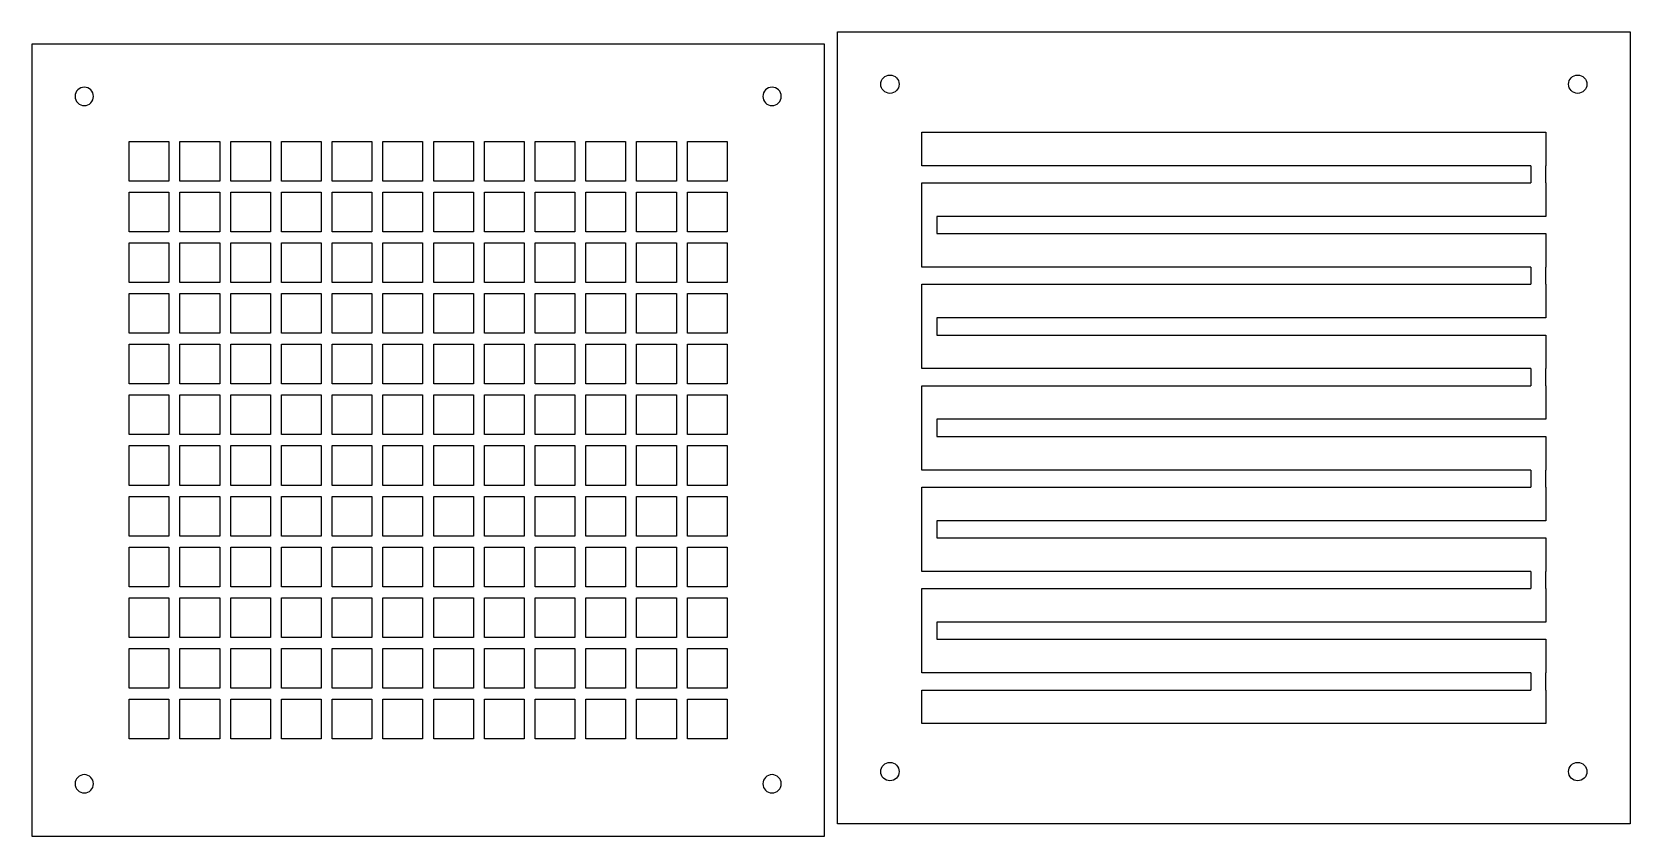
# Model space of a CAD drawing. Header units: millimetres. Extents: x -761 to -238, y -77 to 450.
# Drawn here: x -761 to -238, y 187 to 450 of the extents above; entities that cross this region are included whole.
import ezdxf

# ---------------------------------------------------------------- set-up
doc = ezdxf.new("R2010")
doc.units = ezdxf.units.MM
doc.layers.add('Shape2DView002', color=7, linetype='CONTINUOUS')
doc.layers.add('Shape2DView003', color=7, linetype='CONTINUOUS')

msp = doc.modelspace()

# ---------------------------------------------------------------- linework, layer by layer
at = {"layer": 'Shape2DView002'}
for p, q in [((-497.282, 190.528), (-497.282, 449.728)), ((-497.282, 449.728), (-238.082, 449.728)), ((-238.082, 449.728), (-238.082, 190.528)), ((-469.782, 416.928), (-270.582, 416.928)), ((-469.782, 405.928), (-469.782, 416.928)), ((-270.582, 416.928), (-265.582, 416.928)), ((-265.582, 416.928), (-265.582, 405.928)), ((-270.582, 405.928), (-469.782, 405.928)), ((-270.582, 405.928), (-270.582, 400.328)), ((-265.582, 400.328), (-265.582, 405.928)), ((-469.782, 389.328), (-469.782, 400.328)), ((-469.782, 400.328), (-464.782, 400.328)), ((-464.782, 400.328), (-270.582, 400.328)), ((-265.582, 400.328), (-265.582, 389.328)), ((-469.782, 383.728), (-469.782, 389.328)), ((-464.782, 389.328), (-464.782, 383.728)), ((-270.582, 389.328), (-464.782, 389.328)), ((-265.582, 389.328), (-270.582, 389.328)), ((-469.782, 372.728), (-469.782, 383.728)), ((-464.782, 383.728), (-270.582, 383.728)), ((-270.582, 383.728), (-265.582, 383.728)), ((-265.582, 383.728), (-265.582, 372.728)), ((-464.782, 372.728), (-469.782, 372.728)), ((-270.582, 372.728), (-464.782, 372.728)), ((-270.582, 372.728), (-270.582, 367.128)), ((-265.582, 367.128), (-265.582, 372.728)), ((-469.782, 356.128), (-469.782, 367.128)), ((-469.782, 367.128), (-464.782, 367.128)), ((-464.782, 367.128), (-270.582, 367.128)), ((-265.582, 367.128), (-265.582, 356.128)), ((-469.782, 350.528), (-469.782, 356.128)), ((-464.782, 356.128), (-464.782, 350.528)), ((-270.582, 356.128), (-464.782, 356.128)), ((-265.582, 356.128), (-270.582, 356.128)), ((-469.782, 339.528), (-469.782, 350.528)), ((-464.782, 350.528), (-270.582, 350.528)), ((-270.582, 350.528), (-265.582, 350.528)), ((-265.582, 350.528), (-265.582, 339.528)), ((-464.782, 339.528), (-469.782, 339.528)), ((-270.582, 339.528), (-464.782, 339.528)), ((-270.582, 339.528), (-270.582, 333.928)), ((-265.582, 333.928), (-265.582, 339.528)), ((-469.782, 322.928), (-469.782, 333.928)), ((-469.782, 333.928), (-464.782, 333.928)), ((-464.782, 333.928), (-270.582, 333.928)), ((-265.582, 333.928), (-265.582, 322.928)), ((-469.782, 317.328), (-469.782, 322.928)), ((-464.782, 322.928), (-464.782, 317.328)), ((-270.582, 322.928), (-464.782, 322.928)), ((-265.582, 322.928), (-270.582, 322.928)), ((-469.782, 306.328), (-469.782, 317.328)), ((-464.782, 317.328), (-270.582, 317.328)), ((-270.582, 317.328), (-265.582, 317.328)), ((-265.582, 317.328), (-265.582, 306.328)), ((-464.782, 306.328), (-469.782, 306.328)), ((-270.582, 306.328), (-464.782, 306.328)), ((-270.582, 306.328), (-270.582, 300.728)), ((-265.582, 300.728), (-265.582, 306.328)), ((-469.782, 289.728), (-469.782, 300.728)), ((-469.782, 300.728), (-464.782, 300.728)), ((-464.782, 300.728), (-270.582, 300.728)), ((-265.582, 300.728), (-265.582, 289.728)), ((-469.782, 284.128), (-469.782, 289.728)), ((-464.782, 289.728), (-464.782, 284.128)), ((-270.582, 289.728), (-464.782, 289.728)), ((-265.582, 289.728), (-270.582, 289.728)), ((-469.782, 273.128), (-469.782, 284.128)), ((-464.782, 284.128), (-270.582, 284.128)), ((-270.582, 284.128), (-265.582, 284.128)), ((-265.582, 284.128), (-265.582, 273.128)), ((-464.782, 273.128), (-469.782, 273.128)), ((-270.582, 273.128), (-464.782, 273.128)), ((-270.582, 273.128), (-270.582, 267.528)), ((-265.582, 267.528), (-265.582, 273.128)), ((-469.782, 256.528), (-469.782, 267.528)), ((-469.782, 267.528), (-464.782, 267.528)), ((-464.782, 267.528), (-270.582, 267.528)), ((-265.582, 267.528), (-265.582, 256.528)), ((-469.782, 250.928), (-469.782, 256.528)), ((-464.782, 256.528), (-464.782, 250.928)), ((-270.582, 256.528), (-464.782, 256.528)), ((-265.582, 256.528), (-270.582, 256.528)), ((-469.782, 239.928), (-469.782, 250.928)), ((-464.782, 250.928), (-270.582, 250.928)), ((-270.582, 250.928), (-265.582, 250.928)), ((-265.582, 250.928), (-265.582, 239.928)), ((-464.782, 239.928), (-469.782, 239.928)), ((-270.582, 239.928), (-464.782, 239.928)), ((-270.582, 239.928), (-270.582, 234.328)), ((-265.582, 234.328), (-265.582, 239.928)), ((-469.782, 223.328), (-469.782, 234.328)), ((-469.782, 234.328), (-270.582, 234.328)), ((-265.582, 234.328), (-265.582, 223.328)), ((-270.582, 223.328), (-469.782, 223.328)), ((-265.582, 223.328), (-270.582, 223.328)), ((-238.082, 190.528), (-497.282, 190.528))]:
    msp.add_line(p, q, dxfattribs=at)
for centre in [(-480.182, 432.628), (-255.182, 432.628), (-480.182, 207.628), (-255.182, 207.628)]:
    msp.add_circle(centre, 3, dxfattribs=at)
at = {"layer": 'Shape2DView003'}
for p, q in [((-760.821, 445.719, 0), (-760.821, 186.519, 0)), ((-501.621, 445.719, 0), (-760.821, 445.719, 0)), ((-501.621, 186.519, 0), (-501.621, 445.719, 0)), ((-729.021, 413.919, 0), (-716.021, 413.919, 0)), ((-729.021, 400.919, 0), (-729.021, 413.919, 0)), ((-716.021, 413.919, 0), (-716.021, 400.919, 0)), ((-712.421, 413.919, 0), (-699.421, 413.919, 0)), ((-712.421, 400.919, 0), (-712.421, 413.919, 0)), ((-699.421, 413.919, 0), (-699.421, 400.919, 0)), ((-695.821, 413.919, 0), (-682.821, 413.919, 0)), ((-695.821, 400.919, 0), (-695.821, 413.919, 0)), ((-682.821, 413.919, 0), (-682.821, 400.919, 0)), ((-679.221, 413.919, 0), (-666.221, 413.919, 0)), ((-679.221, 400.919, 0), (-679.221, 413.919, 0)), ((-666.221, 413.919, 0), (-666.221, 400.919, 0)), ((-662.621, 413.919, 0), (-649.621, 413.919, 0)), ((-662.621, 400.919, 0), (-662.621, 413.919, 0)), ((-649.621, 413.919, 0), (-649.621, 400.919, 0)), ((-646.021, 413.919, 0), (-633.021, 413.919, 0)), ((-646.021, 400.919, 0), (-646.021, 413.919, 0)), ((-633.021, 413.919, 0), (-633.021, 400.919, 0)), ((-629.421, 413.919, 0), (-616.421, 413.919, 0)), ((-629.421, 400.919, 0), (-629.421, 413.919, 0)), ((-616.421, 413.919, 0), (-616.421, 400.919, 0)), ((-612.821, 413.919, 0), (-599.821, 413.919, 0)), ((-612.821, 400.919, 0), (-612.821, 413.919, 0)), ((-599.821, 413.919, 0), (-599.821, 400.919, 0)), ((-596.221, 413.919, 0), (-583.221, 413.919, 0)), ((-596.221, 400.919, 0), (-596.221, 413.919, 0)), ((-583.221, 413.919, 0), (-583.221, 400.919, 0)), ((-579.621, 413.919, 0), (-566.621, 413.919, 0)), ((-579.621, 400.919, 0), (-579.621, 413.919, 0)), ((-566.621, 413.919, 0), (-566.621, 400.919, 0)), ((-563.021, 413.919, 0), (-550.021, 413.919, 0)), ((-563.021, 400.919, 0), (-563.021, 413.919, 0)), ((-550.021, 413.919, 0), (-550.021, 400.919, 0)), ((-546.421, 413.919, 0), (-533.421, 413.919, 0)), ((-546.421, 400.919, 0), (-546.421, 413.919, 0)), ((-533.421, 413.919, 0), (-533.421, 400.919, 0)), ((-716.021, 400.919, 0), (-729.021, 400.919, 0)), ((-729.021, 397.319, 0), (-716.021, 397.319, 0)), ((-729.021, 384.319, 0), (-729.021, 397.319, 0)), ((-716.021, 397.319, 0), (-716.021, 384.319, 0)), ((-699.421, 400.919, 0), (-712.421, 400.919, 0)), ((-712.421, 397.319, 0), (-699.421, 397.319, 0)), ((-712.421, 384.319, 0), (-712.421, 397.319, 0)), ((-699.421, 397.319, 0), (-699.421, 384.319, 0)), ((-682.821, 400.919, 0), (-695.821, 400.919, 0)), ((-695.821, 397.319, 0), (-682.821, 397.319, 0)), ((-695.821, 384.319, 0), (-695.821, 397.319, 0)), ((-682.821, 397.319, 0), (-682.821, 384.319, 0)), ((-666.221, 400.919, 0), (-679.221, 400.919, 0)), ((-679.221, 397.319, 0), (-666.221, 397.319, 0)), ((-679.221, 384.319, 0), (-679.221, 397.319, 0)), ((-666.221, 397.319, 0), (-666.221, 384.319, 0)), ((-649.621, 400.919, 0), (-662.621, 400.919, 0)), ((-662.621, 397.319, 0), (-649.621, 397.319, 0)), ((-662.621, 384.319, 0), (-662.621, 397.319, 0)), ((-649.621, 397.319, 0), (-649.621, 384.319, 0)), ((-633.021, 400.919, 0), (-646.021, 400.919, 0)), ((-646.021, 397.319, 0), (-633.021, 397.319, 0)), ((-646.021, 384.319, 0), (-646.021, 397.319, 0)), ((-633.021, 397.319, 0), (-633.021, 384.319, 0)), ((-616.421, 400.919, 0), (-629.421, 400.919, 0)), ((-629.421, 397.319, 0), (-616.421, 397.319, 0)), ((-629.421, 384.319, 0), (-629.421, 397.319, 0)), ((-616.421, 397.319, 0), (-616.421, 384.319, 0)), ((-599.821, 400.919, 0), (-612.821, 400.919, 0)), ((-612.821, 397.319, 0), (-599.821, 397.319, 0)), ((-612.821, 384.319, 0), (-612.821, 397.319, 0)), ((-599.821, 397.319, 0), (-599.821, 384.319, 0)), ((-583.221, 400.919, 0), (-596.221, 400.919, 0)), ((-596.221, 397.319, 0), (-583.221, 397.319, 0)), ((-596.221, 384.319, 0), (-596.221, 397.319, 0)), ((-583.221, 397.319, 0), (-583.221, 384.319, 0)), ((-566.621, 400.919, 0), (-579.621, 400.919, 0)), ((-579.621, 397.319, 0), (-566.621, 397.319, 0)), ((-579.621, 384.319, 0), (-579.621, 397.319, 0)), ((-566.621, 397.319, 0), (-566.621, 384.319, 0)), ((-550.021, 400.919, 0), (-563.021, 400.919, 0)), ((-563.021, 397.319, 0), (-550.021, 397.319, 0)), ((-563.021, 384.319, 0), (-563.021, 397.319, 0)), ((-550.021, 397.319, 0), (-550.021, 384.319, 0)), ((-533.421, 400.919, 0), (-546.421, 400.919, 0)), ((-546.421, 397.319, 0), (-533.421, 397.319, 0)), ((-546.421, 384.319, 0), (-546.421, 397.319, 0)), ((-533.421, 397.319, 0), (-533.421, 384.319, 0)), ((-716.021, 384.319, 0), (-729.021, 384.319, 0)), ((-699.421, 384.319, 0), (-712.421, 384.319, 0)), ((-682.821, 384.319, 0), (-695.821, 384.319, 0)), ((-666.221, 384.319, 0), (-679.221, 384.319, 0)), ((-649.621, 384.319, 0), (-662.621, 384.319, 0)), ((-633.021, 384.319, 0), (-646.021, 384.319, 0)), ((-616.421, 384.319, 0), (-629.421, 384.319, 0)), ((-599.821, 384.319, 0), (-612.821, 384.319, 0)), ((-583.221, 384.319, 0), (-596.221, 384.319, 0)), ((-566.621, 384.319, 0), (-579.621, 384.319, 0)), ((-550.021, 384.319, 0), (-563.021, 384.319, 0)), ((-533.421, 384.319, 0), (-546.421, 384.319, 0)), ((-729.021, 380.719, 0), (-716.021, 380.719, 0)), ((-729.021, 367.719, 0), (-729.021, 380.719, 0)), ((-716.021, 380.719, 0), (-716.021, 367.719, 0)), ((-712.421, 380.719, 0), (-699.421, 380.719, 0)), ((-712.421, 367.719, 0), (-712.421, 380.719, 0)), ((-699.421, 380.719, 0), (-699.421, 367.719, 0)), ((-695.821, 380.719, 0), (-682.821, 380.719, 0)), ((-695.821, 367.719, 0), (-695.821, 380.719, 0)), ((-682.821, 380.719, 0), (-682.821, 367.719, 0)), ((-679.221, 380.719, 0), (-666.221, 380.719, 0)), ((-679.221, 367.719, 0), (-679.221, 380.719, 0)), ((-666.221, 380.719, 0), (-666.221, 367.719, 0)), ((-662.621, 380.719, 0), (-649.621, 380.719, 0)), ((-662.621, 367.719, 0), (-662.621, 380.719, 0)), ((-649.621, 380.719, 0), (-649.621, 367.719, 0)), ((-646.021, 380.719, 0), (-633.021, 380.719, 0)), ((-646.021, 367.719, 0), (-646.021, 380.719, 0)), ((-633.021, 380.719, 0), (-633.021, 367.719, 0)), ((-629.421, 380.719, 0), (-616.421, 380.719, 0)), ((-629.421, 367.719, 0), (-629.421, 380.719, 0)), ((-616.421, 380.719, 0), (-616.421, 367.719, 0)), ((-612.821, 380.719, 0), (-599.821, 380.719, 0)), ((-612.821, 367.719, 0), (-612.821, 380.719, 0)), ((-599.821, 380.719, 0), (-599.821, 367.719, 0)), ((-596.221, 380.719, 0), (-583.221, 380.719, 0)), ((-596.221, 367.719, 0), (-596.221, 380.719, 0)), ((-583.221, 380.719, 0), (-583.221, 367.719, 0)), ((-579.621, 380.719, 0), (-566.621, 380.719, 0)), ((-579.621, 367.719, 0), (-579.621, 380.719, 0)), ((-566.621, 380.719, 0), (-566.621, 367.719, 0)), ((-563.021, 380.719, 0), (-550.021, 380.719, 0)), ((-563.021, 367.719, 0), (-563.021, 380.719, 0)), ((-550.021, 380.719, 0), (-550.021, 367.719, 0)), ((-546.421, 380.719, 0), (-533.421, 380.719, 0)), ((-546.421, 367.719, 0), (-546.421, 380.719, 0)), ((-533.421, 380.719, 0), (-533.421, 367.719, 0)), ((-716.021, 367.719, 0), (-729.021, 367.719, 0)), ((-699.421, 367.719, 0), (-712.421, 367.719, 0)), ((-682.821, 367.719, 0), (-695.821, 367.719, 0)), ((-666.221, 367.719, 0), (-679.221, 367.719, 0)), ((-649.621, 367.719, 0), (-662.621, 367.719, 0)), ((-633.021, 367.719, 0), (-646.021, 367.719, 0)), ((-616.421, 367.719, 0), (-629.421, 367.719, 0)), ((-599.821, 367.719, 0), (-612.821, 367.719, 0)), ((-583.221, 367.719, 0), (-596.221, 367.719, 0)), ((-566.621, 367.719, 0), (-579.621, 367.719, 0)), ((-550.021, 367.719, 0), (-563.021, 367.719, 0)), ((-533.421, 367.719, 0), (-546.421, 367.719, 0)), ((-729.021, 364.119, 0), (-716.021, 364.119, 0)), ((-729.021, 351.119, 0), (-729.021, 364.119, 0)), ((-716.021, 364.119, 0), (-716.021, 351.119, 0)), ((-712.421, 364.119, 0), (-699.421, 364.119, 0)), ((-712.421, 351.119, 0), (-712.421, 364.119, 0)), ((-699.421, 364.119, 0), (-699.421, 351.119, 0)), ((-695.821, 364.119, 0), (-682.821, 364.119, 0)), ((-695.821, 351.119, 0), (-695.821, 364.119, 0)), ((-682.821, 364.119, 0), (-682.821, 351.119, 0)), ((-679.221, 364.119, 0), (-666.221, 364.119, 0)), ((-679.221, 351.119, 0), (-679.221, 364.119, 0)), ((-666.221, 364.119, 0), (-666.221, 351.119, 0)), ((-662.621, 364.119, 0), (-649.621, 364.119, 0)), ((-662.621, 351.119, 0), (-662.621, 364.119, 0)), ((-649.621, 364.119, 0), (-649.621, 351.119, 0)), ((-646.021, 364.119, 0), (-633.021, 364.119, 0)), ((-646.021, 351.119, 0), (-646.021, 364.119, 0)), ((-633.021, 364.119, 0), (-633.021, 351.119, 0)), ((-629.421, 364.119, 0), (-616.421, 364.119, 0)), ((-629.421, 351.119, 0), (-629.421, 364.119, 0)), ((-616.421, 364.119, 0), (-616.421, 351.119, 0)), ((-612.821, 364.119, 0), (-599.821, 364.119, 0)), ((-612.821, 351.119, 0), (-612.821, 364.119, 0)), ((-599.821, 364.119, 0), (-599.821, 351.119, 0)), ((-596.221, 364.119, 0), (-583.221, 364.119, 0)), ((-596.221, 351.119, 0), (-596.221, 364.119, 0)), ((-583.221, 364.119, 0), (-583.221, 351.119, 0)), ((-579.621, 364.119, 0), (-566.621, 364.119, 0)), ((-579.621, 351.119, 0), (-579.621, 364.119, 0)), ((-566.621, 364.119, 0), (-566.621, 351.119, 0)), ((-563.021, 364.119, 0), (-550.021, 364.119, 0)), ((-563.021, 351.119, 0), (-563.021, 364.119, 0)), ((-550.021, 364.119, 0), (-550.021, 351.119, 0)), ((-546.421, 364.119, 0), (-533.421, 364.119, 0)), ((-546.421, 351.119, 0), (-546.421, 364.119, 0)), ((-533.421, 364.119, 0), (-533.421, 351.119, 0)), ((-716.021, 351.119, 0), (-729.021, 351.119, 0)), ((-699.421, 351.119, 0), (-712.421, 351.119, 0)), ((-682.821, 351.119, 0), (-695.821, 351.119, 0)), ((-666.221, 351.119, 0), (-679.221, 351.119, 0)), ((-649.621, 351.119, 0), (-662.621, 351.119, 0)), ((-633.021, 351.119, 0), (-646.021, 351.119, 0)), ((-616.421, 351.119, 0), (-629.421, 351.119, 0)), ((-599.821, 351.119, 0), (-612.821, 351.119, 0)), ((-583.221, 351.119, 0), (-596.221, 351.119, 0)), ((-566.621, 351.119, 0), (-579.621, 351.119, 0)), ((-550.021, 351.119, 0), (-563.021, 351.119, 0)), ((-533.421, 351.119, 0), (-546.421, 351.119, 0)), ((-729.021, 347.519, 0), (-716.021, 347.519, 0)), ((-729.021, 334.519, 0), (-729.021, 347.519, 0)), ((-716.021, 347.519, 0), (-716.021, 334.519, 0)), ((-712.421, 347.519, 0), (-699.421, 347.519, 0)), ((-712.421, 334.519, 0), (-712.421, 347.519, 0)), ((-699.421, 347.519, 0), (-699.421, 334.519, 0)), ((-695.821, 347.519, 0), (-682.821, 347.519, 0)), ((-695.821, 334.519, 0), (-695.821, 347.519, 0)), ((-682.821, 347.519, 0), (-682.821, 334.519, 0)), ((-679.221, 347.519, 0), (-666.221, 347.519, 0)), ((-679.221, 334.519, 0), (-679.221, 347.519, 0)), ((-666.221, 347.519, 0), (-666.221, 334.519, 0)), ((-662.621, 347.519, 0), (-649.621, 347.519, 0)), ((-662.621, 334.519, 0), (-662.621, 347.519, 0)), ((-649.621, 347.519, 0), (-649.621, 334.519, 0)), ((-646.021, 347.519, 0), (-633.021, 347.519, 0)), ((-646.021, 334.519, 0), (-646.021, 347.519, 0)), ((-633.021, 347.519, 0), (-633.021, 334.519, 0)), ((-629.421, 347.519, 0), (-616.421, 347.519, 0)), ((-629.421, 334.519, 0), (-629.421, 347.519, 0)), ((-616.421, 347.519, 0), (-616.421, 334.519, 0)), ((-612.821, 347.519, 0), (-599.821, 347.519, 0)), ((-612.821, 334.519, 0), (-612.821, 347.519, 0)), ((-599.821, 347.519, 0), (-599.821, 334.519, 0)), ((-596.221, 347.519, 0), (-583.221, 347.519, 0)), ((-596.221, 334.519, 0), (-596.221, 347.519, 0)), ((-583.221, 347.519, 0), (-583.221, 334.519, 0)), ((-579.621, 347.519, 0), (-566.621, 347.519, 0)), ((-579.621, 334.519, 0), (-579.621, 347.519, 0)), ((-566.621, 347.519, 0), (-566.621, 334.519, 0)), ((-563.021, 347.519, 0), (-550.021, 347.519, 0)), ((-563.021, 334.519, 0), (-563.021, 347.519, 0)), ((-550.021, 347.519, 0), (-550.021, 334.519, 0)), ((-546.421, 347.519, 0), (-533.421, 347.519, 0)), ((-546.421, 334.519, 0), (-546.421, 347.519, 0)), ((-533.421, 347.519, 0), (-533.421, 334.519, 0)), ((-716.021, 334.519, 0), (-729.021, 334.519, 0)), ((-729.021, 330.919, 0), (-716.021, 330.919, 0)), ((-729.021, 317.919, 0), (-729.021, 330.919, 0)), ((-716.021, 330.919, 0), (-716.021, 317.919, 0)), ((-699.421, 334.519, 0), (-712.421, 334.519, 0)), ((-712.421, 330.919, 0), (-699.421, 330.919, 0)), ((-712.421, 317.919, 0), (-712.421, 330.919, 0)), ((-699.421, 330.919, 0), (-699.421, 317.919, 0)), ((-682.821, 334.519, 0), (-695.821, 334.519, 0)), ((-695.821, 330.919, 0), (-682.821, 330.919, 0)), ((-695.821, 317.919, 0), (-695.821, 330.919, 0)), ((-682.821, 330.919, 0), (-682.821, 317.919, 0)), ((-666.221, 334.519, 0), (-679.221, 334.519, 0)), ((-679.221, 330.919, 0), (-666.221, 330.919, 0)), ((-679.221, 317.919, 0), (-679.221, 330.919, 0)), ((-666.221, 330.919, 0), (-666.221, 317.919, 0)), ((-649.621, 334.519, 0), (-662.621, 334.519, 0)), ((-662.621, 330.919, 0), (-649.621, 330.919, 0)), ((-662.621, 317.919, 0), (-662.621, 330.919, 0)), ((-649.621, 330.919, 0), (-649.621, 317.919, 0)), ((-633.021, 334.519, 0), (-646.021, 334.519, 0)), ((-646.021, 330.919, 0), (-633.021, 330.919, 0)), ((-646.021, 317.919, 0), (-646.021, 330.919, 0)), ((-633.021, 330.919, 0), (-633.021, 317.919, 0)), ((-616.421, 334.519, 0), (-629.421, 334.519, 0)), ((-629.421, 330.919, 0), (-616.421, 330.919, 0)), ((-629.421, 317.919, 0), (-629.421, 330.919, 0)), ((-616.421, 330.919, 0), (-616.421, 317.919, 0)), ((-599.821, 334.519, 0), (-612.821, 334.519, 0)), ((-612.821, 330.919, 0), (-599.821, 330.919, 0)), ((-612.821, 317.919, 0), (-612.821, 330.919, 0)), ((-599.821, 330.919, 0), (-599.821, 317.919, 0)), ((-583.221, 334.519, 0), (-596.221, 334.519, 0)), ((-596.221, 330.919, 0), (-583.221, 330.919, 0)), ((-596.221, 317.919, 0), (-596.221, 330.919, 0)), ((-583.221, 330.919, 0), (-583.221, 317.919, 0)), ((-566.621, 334.519, 0), (-579.621, 334.519, 0)), ((-579.621, 330.919, 0), (-566.621, 330.919, 0)), ((-579.621, 317.919, 0), (-579.621, 330.919, 0)), ((-566.621, 330.919, 0), (-566.621, 317.919, 0)), ((-550.021, 334.519, 0), (-563.021, 334.519, 0)), ((-563.021, 330.919, 0), (-550.021, 330.919, 0)), ((-563.021, 317.919, 0), (-563.021, 330.919, 0)), ((-550.021, 330.919, 0), (-550.021, 317.919, 0)), ((-533.421, 334.519, 0), (-546.421, 334.519, 0)), ((-546.421, 330.919, 0), (-533.421, 330.919, 0)), ((-546.421, 317.919, 0), (-546.421, 330.919, 0)), ((-533.421, 330.919, 0), (-533.421, 317.919, 0)), ((-716.021, 317.919, 0), (-729.021, 317.919, 0)), ((-729.021, 314.319, 0), (-716.021, 314.319, 0)), ((-729.021, 301.319, 0), (-729.021, 314.319, 0)), ((-716.021, 314.319, 0), (-716.021, 301.319, 0)), ((-699.421, 317.919, 0), (-712.421, 317.919, 0)), ((-712.421, 314.319, 0), (-699.421, 314.319, 0)), ((-712.421, 301.319, 0), (-712.421, 314.319, 0)), ((-699.421, 314.319, 0), (-699.421, 301.319, 0)), ((-682.821, 317.919, 0), (-695.821, 317.919, 0)), ((-695.821, 314.319, 0), (-682.821, 314.319, 0)), ((-695.821, 301.319, 0), (-695.821, 314.319, 0)), ((-682.821, 314.319, 0), (-682.821, 301.319, 0)), ((-666.221, 317.919, 0), (-679.221, 317.919, 0)), ((-679.221, 314.319, 0), (-666.221, 314.319, 0)), ((-679.221, 301.319, 0), (-679.221, 314.319, 0)), ((-666.221, 314.319, 0), (-666.221, 301.319, 0)), ((-649.621, 317.919, 0), (-662.621, 317.919, 0)), ((-662.621, 314.319, 0), (-649.621, 314.319, 0)), ((-662.621, 301.319, 0), (-662.621, 314.319, 0)), ((-649.621, 314.319, 0), (-649.621, 301.319, 0)), ((-633.021, 317.919, 0), (-646.021, 317.919, 0)), ((-646.021, 314.319, 0), (-633.021, 314.319, 0)), ((-646.021, 301.319, 0), (-646.021, 314.319, 0)), ((-633.021, 314.319, 0), (-633.021, 301.319, 0)), ((-616.421, 317.919, 0), (-629.421, 317.919, 0)), ((-629.421, 314.319, 0), (-616.421, 314.319, 0)), ((-629.421, 301.319, 0), (-629.421, 314.319, 0)), ((-616.421, 314.319, 0), (-616.421, 301.319, 0)), ((-599.821, 317.919, 0), (-612.821, 317.919, 0)), ((-612.821, 314.319, 0), (-599.821, 314.319, 0)), ((-612.821, 301.319, 0), (-612.821, 314.319, 0)), ((-599.821, 314.319, 0), (-599.821, 301.319, 0)), ((-583.221, 317.919, 0), (-596.221, 317.919, 0)), ((-596.221, 314.319, 0), (-583.221, 314.319, 0)), ((-596.221, 301.319, 0), (-596.221, 314.319, 0)), ((-583.221, 314.319, 0), (-583.221, 301.319, 0)), ((-566.621, 317.919, 0), (-579.621, 317.919, 0)), ((-579.621, 314.319, 0), (-566.621, 314.319, 0)), ((-579.621, 301.319, 0), (-579.621, 314.319, 0)), ((-566.621, 314.319, 0), (-566.621, 301.319, 0)), ((-550.021, 317.919, 0), (-563.021, 317.919, 0)), ((-563.021, 314.319, 0), (-550.021, 314.319, 0)), ((-563.021, 301.319, 0), (-563.021, 314.319, 0)), ((-550.021, 314.319, 0), (-550.021, 301.319, 0)), ((-533.421, 317.919, 0), (-546.421, 317.919, 0)), ((-546.421, 314.319, 0), (-533.421, 314.319, 0)), ((-546.421, 301.319, 0), (-546.421, 314.319, 0)), ((-533.421, 314.319, 0), (-533.421, 301.319, 0)), ((-716.021, 301.319, 0), (-729.021, 301.319, 0)), ((-699.421, 301.319, 0), (-712.421, 301.319, 0)), ((-682.821, 301.319, 0), (-695.821, 301.319, 0)), ((-666.221, 301.319, 0), (-679.221, 301.319, 0)), ((-649.621, 301.319, 0), (-662.621, 301.319, 0)), ((-633.021, 301.319, 0), (-646.021, 301.319, 0)), ((-616.421, 301.319, 0), (-629.421, 301.319, 0)), ((-599.821, 301.319, 0), (-612.821, 301.319, 0)), ((-583.221, 301.319, 0), (-596.221, 301.319, 0)), ((-566.621, 301.319, 0), (-579.621, 301.319, 0)), ((-550.021, 301.319, 0), (-563.021, 301.319, 0)), ((-533.421, 301.319, 0), (-546.421, 301.319, 0)), ((-729.021, 297.719, 0), (-716.021, 297.719, 0)), ((-729.021, 284.719, 0), (-729.021, 297.719, 0)), ((-716.021, 297.719, 0), (-716.021, 284.719, 0)), ((-712.421, 297.719, 0), (-699.421, 297.719, 0)), ((-712.421, 284.719, 0), (-712.421, 297.719, 0)), ((-699.421, 297.719, 0), (-699.421, 284.719, 0)), ((-695.821, 297.719, 0), (-682.821, 297.719, 0)), ((-695.821, 284.719, 0), (-695.821, 297.719, 0)), ((-682.821, 297.719, 0), (-682.821, 284.719, 0)), ((-679.221, 297.719, 0), (-666.221, 297.719, 0)), ((-679.221, 284.719, 0), (-679.221, 297.719, 0)), ((-666.221, 297.719, 0), (-666.221, 284.719, 0)), ((-662.621, 297.719, 0), (-649.621, 297.719, 0)), ((-662.621, 284.719, 0), (-662.621, 297.719, 0)), ((-649.621, 297.719, 0), (-649.621, 284.719, 0)), ((-646.021, 297.719, 0), (-633.021, 297.719, 0)), ((-646.021, 284.719, 0), (-646.021, 297.719, 0)), ((-633.021, 297.719, 0), (-633.021, 284.719, 0)), ((-629.421, 297.719, 0), (-616.421, 297.719, 0)), ((-629.421, 284.719, 0), (-629.421, 297.719, 0)), ((-616.421, 297.719, 0), (-616.421, 284.719, 0)), ((-612.821, 297.719, 0), (-599.821, 297.719, 0)), ((-612.821, 284.719, 0), (-612.821, 297.719, 0)), ((-599.821, 297.719, 0), (-599.821, 284.719, 0)), ((-596.221, 297.719, 0), (-583.221, 297.719, 0)), ((-596.221, 284.719, 0), (-596.221, 297.719, 0)), ((-583.221, 297.719, 0), (-583.221, 284.719, 0)), ((-579.621, 297.719, 0), (-566.621, 297.719, 0)), ((-579.621, 284.719, 0), (-579.621, 297.719, 0)), ((-566.621, 297.719, 0), (-566.621, 284.719, 0)), ((-563.021, 297.719, 0), (-550.021, 297.719, 0)), ((-563.021, 284.719, 0), (-563.021, 297.719, 0)), ((-550.021, 297.719, 0), (-550.021, 284.719, 0)), ((-546.421, 297.719, 0), (-533.421, 297.719, 0)), ((-546.421, 284.719, 0), (-546.421, 297.719, 0)), ((-533.421, 297.719, 0), (-533.421, 284.719, 0)), ((-716.021, 284.719, 0), (-729.021, 284.719, 0)), ((-699.421, 284.719, 0), (-712.421, 284.719, 0)), ((-682.821, 284.719, 0), (-695.821, 284.719, 0)), ((-666.221, 284.719, 0), (-679.221, 284.719, 0)), ((-649.621, 284.719, 0), (-662.621, 284.719, 0)), ((-633.021, 284.719, 0), (-646.021, 284.719, 0)), ((-616.421, 284.719, 0), (-629.421, 284.719, 0)), ((-599.821, 284.719, 0), (-612.821, 284.719, 0)), ((-583.221, 284.719, 0), (-596.221, 284.719, 0)), ((-566.621, 284.719, 0), (-579.621, 284.719, 0)), ((-550.021, 284.719, 0), (-563.021, 284.719, 0)), ((-533.421, 284.719, 0), (-546.421, 284.719, 0)), ((-729.021, 281.119, 0), (-716.021, 281.119, 0)), ((-729.021, 268.119, 0), (-729.021, 281.119, 0)), ((-716.021, 281.119, 0), (-716.021, 268.119, 0)), ((-712.421, 281.119, 0), (-699.421, 281.119, 0)), ((-712.421, 268.119, 0), (-712.421, 281.119, 0)), ((-699.421, 281.119, 0), (-699.421, 268.119, 0)), ((-695.821, 281.119, 0), (-682.821, 281.119, 0)), ((-695.821, 268.119, 0), (-695.821, 281.119, 0)), ((-682.821, 281.119, 0), (-682.821, 268.119, 0)), ((-679.221, 281.119, 0), (-666.221, 281.119, 0)), ((-679.221, 268.119, 0), (-679.221, 281.119, 0)), ((-666.221, 281.119, 0), (-666.221, 268.119, 0)), ((-662.621, 281.119, 0), (-649.621, 281.119, 0)), ((-662.621, 268.119, 0), (-662.621, 281.119, 0)), ((-649.621, 281.119, 0), (-649.621, 268.119, 0)), ((-646.021, 281.119, 0), (-633.021, 281.119, 0)), ((-646.021, 268.119, 0), (-646.021, 281.119, 0)), ((-633.021, 281.119, 0), (-633.021, 268.119, 0)), ((-629.421, 281.119, 0), (-616.421, 281.119, 0)), ((-629.421, 268.119, 0), (-629.421, 281.119, 0)), ((-616.421, 281.119, 0), (-616.421, 268.119, 0)), ((-612.821, 281.119, 0), (-599.821, 281.119, 0)), ((-612.821, 268.119, 0), (-612.821, 281.119, 0)), ((-599.821, 281.119, 0), (-599.821, 268.119, 0)), ((-596.221, 281.119, 0), (-583.221, 281.119, 0)), ((-596.221, 268.119, 0), (-596.221, 281.119, 0)), ((-583.221, 281.119, 0), (-583.221, 268.119, 0)), ((-579.621, 281.119, 0), (-566.621, 281.119, 0)), ((-579.621, 268.119, 0), (-579.621, 281.119, 0)), ((-566.621, 281.119, 0), (-566.621, 268.119, 0)), ((-563.021, 281.119, 0), (-550.021, 281.119, 0)), ((-563.021, 268.119, 0), (-563.021, 281.119, 0)), ((-550.021, 281.119, 0), (-550.021, 268.119, 0)), ((-546.421, 281.119, 0), (-533.421, 281.119, 0)), ((-546.421, 268.119, 0), (-546.421, 281.119, 0)), ((-533.421, 281.119, 0), (-533.421, 268.119, 0)), ((-716.021, 268.119, 0), (-729.021, 268.119, 0)), ((-699.421, 268.119, 0), (-712.421, 268.119, 0)), ((-682.821, 268.119, 0), (-695.821, 268.119, 0)), ((-666.221, 268.119, 0), (-679.221, 268.119, 0)), ((-649.621, 268.119, 0), (-662.621, 268.119, 0)), ((-633.021, 268.119, 0), (-646.021, 268.119, 0)), ((-616.421, 268.119, 0), (-629.421, 268.119, 0)), ((-599.821, 268.119, 0), (-612.821, 268.119, 0)), ((-583.221, 268.119, 0), (-596.221, 268.119, 0)), ((-566.621, 268.119, 0), (-579.621, 268.119, 0)), ((-550.021, 268.119, 0), (-563.021, 268.119, 0)), ((-533.421, 268.119, 0), (-546.421, 268.119, 0)), ((-729.021, 264.519, 0), (-716.021, 264.519, 0)), ((-729.021, 251.519, 0), (-729.021, 264.519, 0)), ((-716.021, 264.519, 0), (-716.021, 251.519, 0)), ((-712.421, 264.519, 0), (-699.421, 264.519, 0)), ((-712.421, 251.519, 0), (-712.421, 264.519, 0)), ((-699.421, 264.519, 0), (-699.421, 251.519, 0)), ((-695.821, 264.519, 0), (-682.821, 264.519, 0)), ((-695.821, 251.519, 0), (-695.821, 264.519, 0)), ((-682.821, 264.519, 0), (-682.821, 251.519, 0)), ((-679.221, 264.519, 0), (-666.221, 264.519, 0)), ((-679.221, 251.519, 0), (-679.221, 264.519, 0)), ((-666.221, 264.519, 0), (-666.221, 251.519, 0)), ((-662.621, 264.519, 0), (-649.621, 264.519, 0)), ((-662.621, 251.519, 0), (-662.621, 264.519, 0)), ((-649.621, 264.519, 0), (-649.621, 251.519, 0)), ((-646.021, 264.519, 0), (-633.021, 264.519, 0)), ((-646.021, 251.519, 0), (-646.021, 264.519, 0)), ((-633.021, 264.519, 0), (-633.021, 251.519, 0)), ((-629.421, 264.519, 0), (-616.421, 264.519, 0)), ((-629.421, 251.519, 0), (-629.421, 264.519, 0)), ((-616.421, 264.519, 0), (-616.421, 251.519, 0)), ((-612.821, 264.519, 0), (-599.821, 264.519, 0)), ((-612.821, 251.519, 0), (-612.821, 264.519, 0)), ((-599.821, 264.519, 0), (-599.821, 251.519, 0)), ((-596.221, 264.519, 0), (-583.221, 264.519, 0)), ((-596.221, 251.519, 0), (-596.221, 264.519, 0)), ((-583.221, 264.519, 0), (-583.221, 251.519, 0)), ((-579.621, 264.519, 0), (-566.621, 264.519, 0)), ((-579.621, 251.519, 0), (-579.621, 264.519, 0)), ((-566.621, 264.519, 0), (-566.621, 251.519, 0)), ((-563.021, 264.519, 0), (-550.021, 264.519, 0)), ((-563.021, 251.519, 0), (-563.021, 264.519, 0)), ((-550.021, 264.519, 0), (-550.021, 251.519, 0)), ((-546.421, 264.519, 0), (-533.421, 264.519, 0)), ((-546.421, 251.519, 0), (-546.421, 264.519, 0)), ((-533.421, 264.519, 0), (-533.421, 251.519, 0)), ((-716.021, 251.519, 0), (-729.021, 251.519, 0)), ((-699.421, 251.519, 0), (-712.421, 251.519, 0)), ((-682.821, 251.519, 0), (-695.821, 251.519, 0)), ((-666.221, 251.519, 0), (-679.221, 251.519, 0)), ((-649.621, 251.519, 0), (-662.621, 251.519, 0)), ((-633.021, 251.519, 0), (-646.021, 251.519, 0)), ((-616.421, 251.519, 0), (-629.421, 251.519, 0)), ((-599.821, 251.519, 0), (-612.821, 251.519, 0)), ((-583.221, 251.519, 0), (-596.221, 251.519, 0)), ((-566.621, 251.519, 0), (-579.621, 251.519, 0)), ((-550.021, 251.519, 0), (-563.021, 251.519, 0)), ((-533.421, 251.519, 0), (-546.421, 251.519, 0)), ((-729.021, 247.919, 0), (-716.021, 247.919, 0)), ((-729.021, 234.919, 0), (-729.021, 247.919, 0)), ((-716.021, 247.919, 0), (-716.021, 234.919, 0)), ((-712.421, 247.919, 0), (-699.421, 247.919, 0)), ((-712.421, 234.919, 0), (-712.421, 247.919, 0)), ((-699.421, 247.919, 0), (-699.421, 234.919, 0)), ((-695.821, 247.919, 0), (-682.821, 247.919, 0)), ((-695.821, 234.919, 0), (-695.821, 247.919, 0)), ((-682.821, 247.919, 0), (-682.821, 234.919, 0)), ((-679.221, 247.919, 0), (-666.221, 247.919, 0)), ((-679.221, 234.919, 0), (-679.221, 247.919, 0)), ((-666.221, 247.919, 0), (-666.221, 234.919, 0)), ((-662.621, 247.919, 0), (-649.621, 247.919, 0)), ((-662.621, 234.919, 0), (-662.621, 247.919, 0)), ((-649.621, 247.919, 0), (-649.621, 234.919, 0)), ((-646.021, 247.919, 0), (-633.021, 247.919, 0)), ((-646.021, 234.919, 0), (-646.021, 247.919, 0)), ((-633.021, 247.919, 0), (-633.021, 234.919, 0)), ((-629.421, 247.919, 0), (-616.421, 247.919, 0)), ((-629.421, 234.919, 0), (-629.421, 247.919, 0)), ((-616.421, 247.919, 0), (-616.421, 234.919, 0)), ((-612.821, 247.919, 0), (-599.821, 247.919, 0)), ((-612.821, 234.919, 0), (-612.821, 247.919, 0)), ((-599.821, 247.919, 0), (-599.821, 234.919, 0)), ((-596.221, 247.919, 0), (-583.221, 247.919, 0)), ((-596.221, 234.919, 0), (-596.221, 247.919, 0)), ((-583.221, 247.919, 0), (-583.221, 234.919, 0)), ((-579.621, 247.919, 0), (-566.621, 247.919, 0)), ((-579.621, 234.919, 0), (-579.621, 247.919, 0)), ((-566.621, 247.919, 0), (-566.621, 234.919, 0)), ((-563.021, 247.919, 0), (-550.021, 247.919, 0)), ((-563.021, 234.919, 0), (-563.021, 247.919, 0)), ((-550.021, 247.919, 0), (-550.021, 234.919, 0)), ((-546.421, 247.919, 0), (-533.421, 247.919, 0)), ((-546.421, 234.919, 0), (-546.421, 247.919, 0)), ((-533.421, 247.919, 0), (-533.421, 234.919, 0)), ((-716.021, 234.919, 0), (-729.021, 234.919, 0)), ((-729.021, 231.319, 0), (-716.021, 231.319, 0)), ((-729.021, 218.319, 0), (-729.021, 231.319, 0)), ((-716.021, 231.319, 0), (-716.021, 218.319, 0)), ((-699.421, 234.919, 0), (-712.421, 234.919, 0)), ((-712.421, 231.319, 0), (-699.421, 231.319, 0)), ((-712.421, 218.319, 0), (-712.421, 231.319, 0)), ((-699.421, 231.319, 0), (-699.421, 218.319, 0)), ((-682.821, 234.919, 0), (-695.821, 234.919, 0)), ((-695.821, 231.319, 0), (-682.821, 231.319, 0)), ((-695.821, 218.319, 0), (-695.821, 231.319, 0)), ((-682.821, 231.319, 0), (-682.821, 218.319, 0)), ((-666.221, 234.919, 0), (-679.221, 234.919, 0)), ((-679.221, 231.319, 0), (-666.221, 231.319, 0)), ((-679.221, 218.319, 0), (-679.221, 231.319, 0)), ((-666.221, 231.319, 0), (-666.221, 218.319, 0)), ((-649.621, 234.919, 0), (-662.621, 234.919, 0)), ((-662.621, 231.319, 0), (-649.621, 231.319, 0)), ((-662.621, 218.319, 0), (-662.621, 231.319, 0)), ((-649.621, 231.319, 0), (-649.621, 218.319, 0)), ((-633.021, 234.919, 0), (-646.021, 234.919, 0)), ((-646.021, 231.319, 0), (-633.021, 231.319, 0)), ((-646.021, 218.319, 0), (-646.021, 231.319, 0)), ((-633.021, 231.319, 0), (-633.021, 218.319, 0)), ((-616.421, 234.919, 0), (-629.421, 234.919, 0)), ((-629.421, 231.319, 0), (-616.421, 231.319, 0)), ((-629.421, 218.319, 0), (-629.421, 231.319, 0)), ((-616.421, 231.319, 0), (-616.421, 218.319, 0)), ((-599.821, 234.919, 0), (-612.821, 234.919, 0)), ((-612.821, 231.319, 0), (-599.821, 231.319, 0)), ((-612.821, 218.319, 0), (-612.821, 231.319, 0)), ((-599.821, 231.319, 0), (-599.821, 218.319, 0)), ((-583.221, 234.919, 0), (-596.221, 234.919, 0)), ((-596.221, 231.319, 0), (-583.221, 231.319, 0)), ((-596.221, 218.319, 0), (-596.221, 231.319, 0)), ((-583.221, 231.319, 0), (-583.221, 218.319, 0)), ((-566.621, 234.919, 0), (-579.621, 234.919, 0)), ((-579.621, 231.319, 0), (-566.621, 231.319, 0)), ((-579.621, 218.319, 0), (-579.621, 231.319, 0)), ((-566.621, 231.319, 0), (-566.621, 218.319, 0)), ((-550.021, 234.919, 0), (-563.021, 234.919, 0)), ((-563.021, 231.319, 0), (-550.021, 231.319, 0)), ((-563.021, 218.319, 0), (-563.021, 231.319, 0)), ((-550.021, 231.319, 0), (-550.021, 218.319, 0)), ((-533.421, 234.919, 0), (-546.421, 234.919, 0)), ((-546.421, 231.319, 0), (-533.421, 231.319, 0)), ((-546.421, 218.319, 0), (-546.421, 231.319, 0)), ((-533.421, 231.319, 0), (-533.421, 218.319, 0)), ((-716.021, 218.319, 0), (-729.021, 218.319, 0)), ((-699.421, 218.319, 0), (-712.421, 218.319, 0)), ((-682.821, 218.319, 0), (-695.821, 218.319, 0)), ((-666.221, 218.319, 0), (-679.221, 218.319, 0)), ((-649.621, 218.319, 0), (-662.621, 218.319, 0)), ((-633.021, 218.319, 0), (-646.021, 218.319, 0)), ((-616.421, 218.319, 0), (-629.421, 218.319, 0)), ((-599.821, 218.319, 0), (-612.821, 218.319, 0)), ((-583.221, 218.319, 0), (-596.221, 218.319, 0)), ((-566.621, 218.319, 0), (-579.621, 218.319, 0)), ((-550.021, 218.319, 0), (-563.021, 218.319, 0)), ((-533.421, 218.319, 0), (-546.421, 218.319, 0)), ((-760.821, 186.519, 0), (-501.621, 186.519, 0))]:
    msp.add_line(p, q, dxfattribs=at)
for centre in [(-743.721, 428.619, 0), (-518.721, 428.619, 0), (-743.721, 203.619, 0), (-518.721, 203.619, 0)]:
    msp.add_ellipse(centre, major_axis=(0, 3), ratio=1, start_param=0, end_param=6.28318, dxfattribs=at)

doc.saveas('drawing.dxf')
